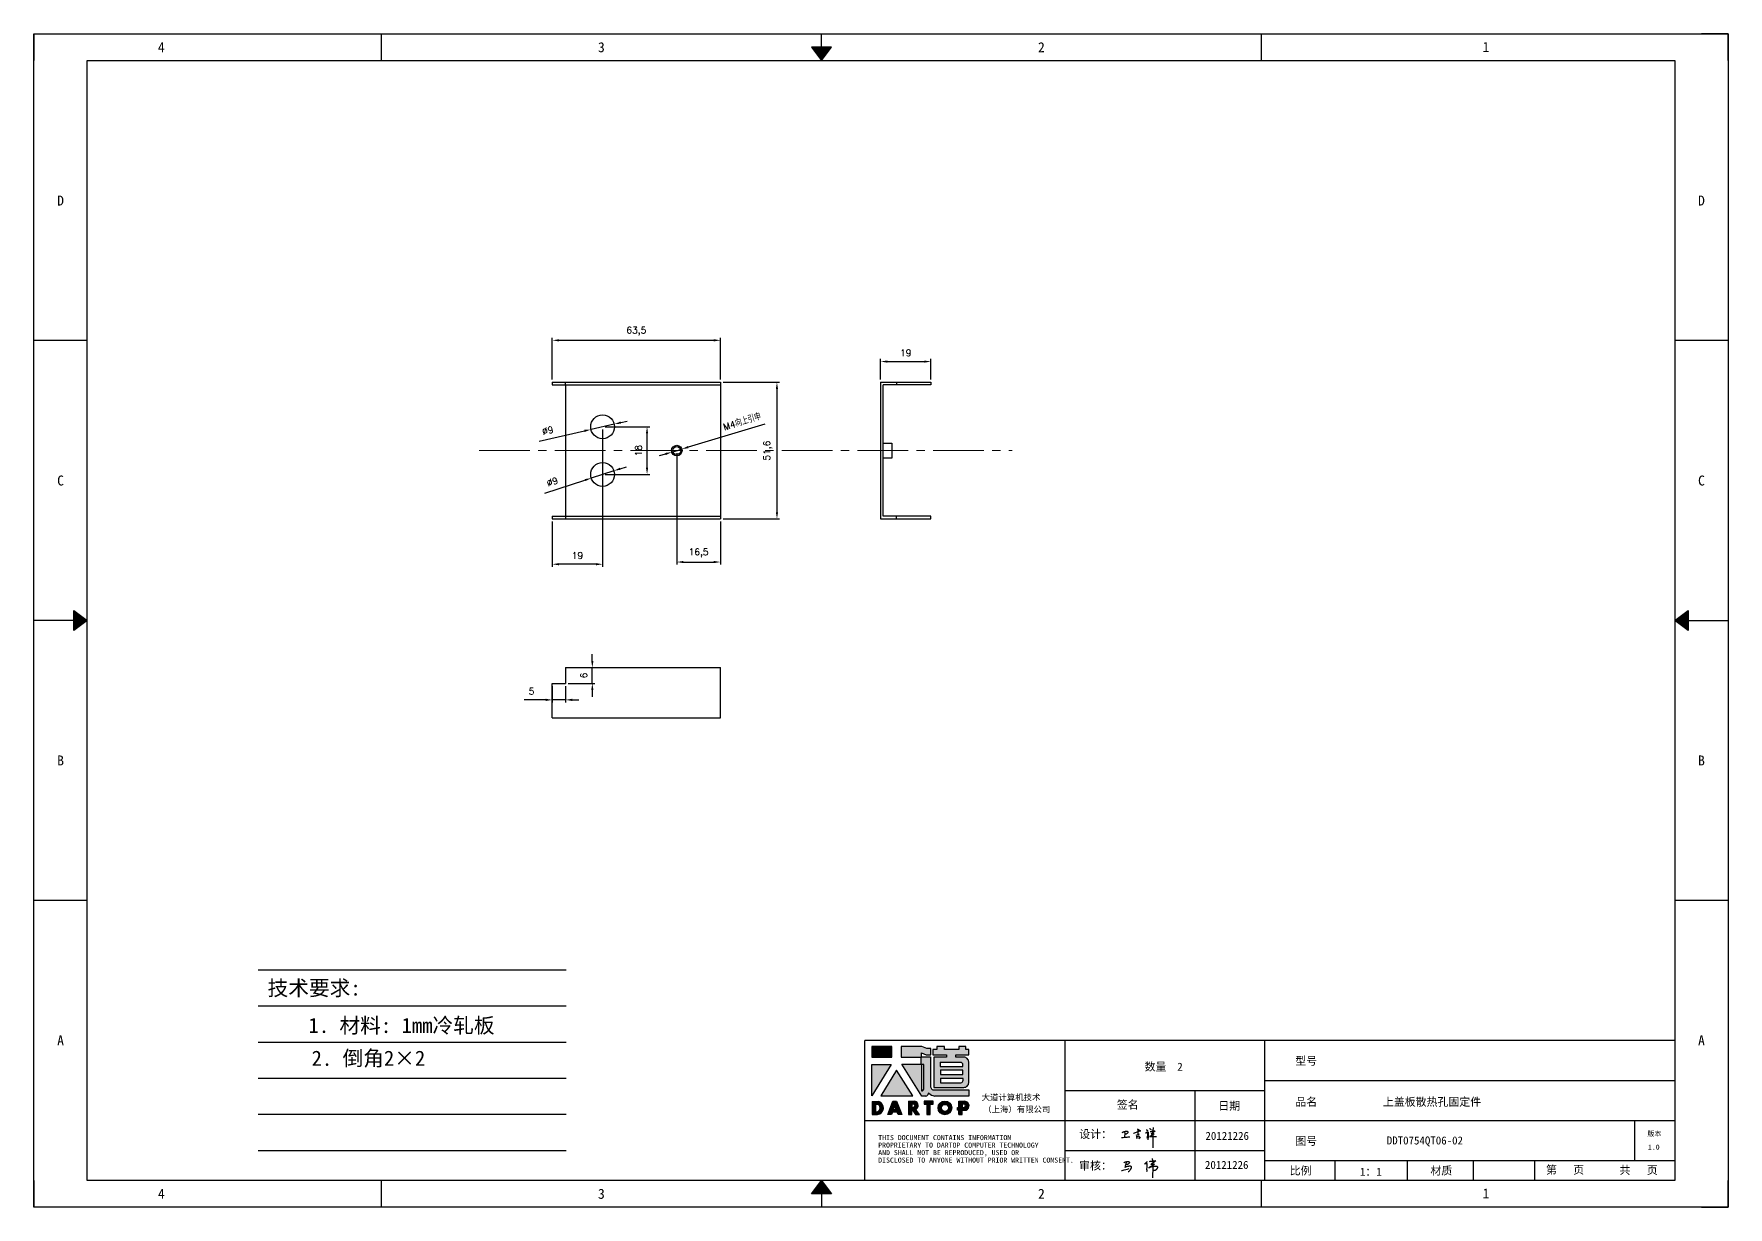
# Model space of a CAD drawing. Header units: millimetres. Extents: x 120943 to 145233, y 4425 to 40233.
# Drawn here: x 129604 to 130243, y 13115 to 13559 of the extents above; entities that cross this region are included whole.
import ezdxf
from ezdxf.enums import TextEntityAlignment as Align

# ---------------------------------------------------------------- set-up
doc = ezdxf.new("R2010")
doc.units = ezdxf.units.MM
for name, pattern in [('CENTER2', [28.575, 19.05, -3.175, 3.175, -3.175]), ('DOT', [0.25, 0, -0.25]), ('HIDDEN2', [4.7625, 3.175, -1.5875])]:
    doc.linetypes.add(name, pattern=pattern)
for name, color, linetype in [('4', 7, 'Continuous'), ('hidden', 3, 'HIDDEN2'), ('print', 30, 'Continuous')]:
    doc.layers.add(name, color=color, linetype=linetype)
doc.layers.add('cen', color=1, linetype='CENTER2', lineweight=9)
doc.layers.add('dim', color=2, linetype='Continuous', lineweight=9)
doc.styles.add('Dartop', font='SIMFANG.TTF')
doc.styles.add('HZ', font='SimSun.ttf')
doc.styles.add('hzHT', font='SIMHEI.TTF')
doc.styles.get("Standard").update_dxf_attribs({"font": 'txt', "bigfont": 'gbcbig.shx'})
doc.dimstyles.new('0.5small', dxfattribs={"dimtxt": 2.5, "dimasz": 2.5, "dimexe": 1, "dimexo": 1, "dimgap": 2, "dimtad": 1, "dimtxsty": 'Standard', "dimcen": 2.5, "dimadec": 0, "dimazin": 0, "dimtfac": 1, "dimtmove": 0, "dimatfit": 3, "dimfxl": 1, "dimarcsym": 0})

# ---------------------------------------------------------------- blocks, each defined once
blk = doc.blocks.new('*U507')
at = {"color": 254, "linetype": 'Continuous', "extrusion": (0, 0, -1)}
for points in [[(-17, 0.333), (-16.812, 0.25), (-17, 0.5)], [(-17, 0.333), (-17.188, 0.25), (-16.812, 0.25)], [(-17, 0.333), (-17, 0.5), (-17.188, 0.25)]]:
    blk.add_solid(points, dxfattribs=at)
blk = doc.blocks.new('*U506')
at = {"color": 254, "linetype": 'Continuous', "extrusion": (0, 0, -1)}
for points in [[(-33.167, 11), (-33, 11), (-33.25, 11.188)], [(-33.167, 11), (-33.25, 11.188), (-33.25, 10.812)], [(-33.167, 11), (-33.25, 10.812), (-33, 11)]]:
    blk.add_solid(points, dxfattribs=at)
blk = doc.blocks.new('*U508')
at = {"color": 254, "linetype": 'Continuous'}
for points in [[(17, 21.667), (17.188, 21.75), (16.812, 21.75)], [(17, 21.667), (16.812, 21.75), (17, 21.5)], [(17, 21.667), (17, 21.5), (17.188, 21.75)]]:
    blk.add_solid(points, dxfattribs=at)
blk = doc.blocks.new('*U505')
at = {"color": 254, "linetype": 'Continuous', "extrusion": (0, 0, -1)}
for points in [[(-0.833, 11), (-0.75, 10.812), (-0.75, 11.188)], [(-0.833, 11), (-0.75, 11.188), (-1, 11)], [(-0.833, 11), (-1, 11), (-0.75, 10.812)]]:
    blk.add_solid(points, dxfattribs=at)
blk = doc.blocks.new('dadao')
for p, q in [((48, 19.2), (44.9, 10.4)), ((44.9, 10.4), (51.2, 10.4)), ((51.2, 10.4), (48, 19.2))]:
    blk.add_line(p, q)
for points in [[(41.8, 121.6), (41.8, 143.7), (-0.4, 143.7), (-0.4, 121.6), (41.8, 121.6)], [(104.8, 122), (104.8, 130.3), (114.1, 126.3), (124.2, 126.3), (124.2, 139.6), (115.9, 139.6), (105.1, 143.9), (61.5, 143.9)], [(61.7, 144), (61.7, 121.3), (103.9, 121.3)], [(113.4, 38.7), (105.1, 38.7), (63, 106.5), (103.9, 106.5), (103.9, 120.9), (103.9, 121.3)], [(109.7, 53.6), (109.7, 106.2), (104.3, 106.2), (104.3, 50.4), (106.6, 50.4)], [(144.6, 94.4), (144.6, 84.8), (192, 84.8), (192, 94.1), (144.9, 94.1)], [(120.2, 45), (119.5, 45), (119.5, 44.6)], [(0, 28), (0, 0), (11.8, 0)], [(0.1, 28), (14, 28)], [(7.1, 21.8), (7.1, 6.1), (12, 6.1)], [(7.1, 21.8), (11.4, 21.8)], [(76.8, 28.2), (76.8, 0), (84.1, 0), (84.1, 11.1), (91.6, -0.1), (100.3, -0.1), (91.7, 11.1)], [(76.8, 28.2), (90.6, 28.2)], [(84, 22.7), (84, 15.3), (87.2, 15.3)], [(84, 22.7), (87.3, 22.7)], [(183.7, 0), (183.7, 9.6), (180.6, 9.6), (180.6, 14.9), (183.8, 14.9), (183.8, 28.1), (196.1, 28.1), (196.5, 28.1)], [(183.7, 0), (190.9, 0), (190.9, 9.6), (198.8, 9.6)], [(194.9, 22.3), (190.8, 22.3), (190.8, 15), (194.4, 15)]]:
    blk.add_lwpolyline(points)
blk.add_lwpolyline([(137.1, 144.2), (137.1, 137.9), (128.3, 137.9), (128.3, 126.5), (157.3, 126.5), (157.3, 121.5), (130.3, 121.5), (130.3, 57.5), (194.4, 57.5, 0.414214), (204.4, 67.5), (204.4, 111.3, 0.414214), (194.4, 121.3), (177.5, 121.3), (177.5, 126.3), (204.7, 126.3), (204.7, 137.7), (198.2, 137.7), (198.2, 143.9), (183.3, 143.9), (183.3, 138), (153, 138), (153, 144.2), (137.1, 144.2)], format="xyb", close=True)
for points in [[(104.8, 122), (123.4, 122), (123.4, 60, 0.414214), (131.4, 52), (204.8, 52), (204.8, 39.1), (131.7, 39.1)], [(144.3, 110.8), (144.3, 101.8), (192.3, 101.8), (192.3, 105.5, 0.414214), (187.3, 110.5), (144.3, 110.5)], [(144.6, 77), (144.6, 67.5), (187.6, 67.5, 0.414214), (192.6, 72.5), (192.6, 76.4), (144.6, 76.4)]]:
    blk.add_lwpolyline(points, format="xyb")
for points in [[(-0.3, 106.2), (40.4, 106.2), (-0.3, 39.7), (-0.3, 106.2)], [(51.7, 94.1), (18.4, 39.3), (86.2, 39.3)], [(43.8, 28.2), (51.8, 28.2), (62.6, -0.1), (55, -0.1), (53.2, 5), (42.9, 5), (41.1, 0), (33.6, 0)], [(110, 28.1), (110, 21.9), (116, 21.9), (116, -0.1), (123.2, -0.1), (123.2, 22), (129.2, 22), (129.2, 28.1), (110, 28.1)]]:
    blk.add_lwpolyline(points, close=True)
for radius in [14.5, 7.44]:
    blk.add_circle((154.2, 14.2), radius)
for centre, radius, start, end in [((99.2, 60.7), 12.6, 305.6399, 325.969), ((111.6, 46.7), 8.19, 282.9811, 347.6627), ((136, 61.7), 22.9, 226.7358, 259.3209), ((8.5, 13.9), 8.49, 294.2143, 69.7177), ((9.6, 14.2), 14.4, 278.6604, 72.3203), ((86.4, 19), 3.8, 282.527, 76.7196), ((88.6, 19.4), 8.95, 290.6073, 77.2124), ((193.7, 18.7), 3.8, 280.9891, 72.5513), ((195.7, 18.6), 9.51, 288.8959, 85.2442)]:
    blk.add_arc(centre, radius, start, end)
blk = doc.blocks.new('h')
for p, q in [((20768.1, -2360.9), (20773, -2359.1)), ((20769.5, -2366.9), (20769.8, -2370.6)), ((20769.8, -2370.6), (20770.9, -2378)), ((20770.9, -2378), (20771.5, -2370.6)), ((20772.4, -2369.3), (20774.9, -2367.8)), ((20773, -2359.1), (20784.1, -2355.2)), ((20773.3, -2331.8), (20775.3, -2338.7)), ((20789.1, -2340.9), (20773.5, -2331.9)), ((20775.3, -2338.7), (20775.6, -2351.2)), ((20775.6, -2351.2), (20775.5, -2357.3)), ((20782.2, -2369.2), (20780, -2377.1)), ((20780, -2377.1), (20788.3, -2371.3)), ((20780.1, -2366.4), (20780.8, -2366.4)), ((20781.9, -2367.4), (20782.2, -2369.2)), ((20845.7, -2343.5), (20848.4, -2353)), ((20848.9, -2370.3), (20847.9, -2424)), ((20848.4, -2353), (20848.9, -2370.3))]:
    blk.add_line(p, q)
for points in [[(20696.6, -2372.4, 0.002073), (20710.6, -2371.9, 0.016137), (20719.6, -2371.3, 0.008314), (20736.9, -2369.3)], [(20699.1, -2348.2, -0.029745), (20704.6, -2345.4, -0.046842), (20708.4, -2344.2, -0.00919), (20714.3, -2343, -0.018517), (20717.2, -2342.5, -0.037841), (20720.3, -2342.4, -0.039541), (20723.2, -2342.8, -0.149785), (20726, -2344.3, -0.204935), (20726.9, -2346.6, -0.074872), (20726.5, -2348.3, -0.061615), (20725.6, -2350.3, -0.034204), (20723.8, -2352.6, -0.045776), (20722.3, -2354.1, -0.054985), (20720.4, -2355.3, -0.036348), (20717.3, -2356.5, -0.067752), (20715.7, -2356.8, -0.043553), (20713.2, -2356.7)], [(20755, -2351.9, -0.024077), (20759.9, -2350.1, -0.013147), (20768.7, -2346.5, -0.00522), (20775.4, -2344.1, -0.018517), (20777.3, -2343.4, -0.008274), (20786.3, -2341, -0.039541), (20788.3, -2340.8, -0.079216), (20789.4, -2341, -0.204935)], [(20813.5, -2350.1, 0.007348), (20815.9, -2348.7, 0.008421), (20818, -2347.3, 0.009459), (20819.7, -2346.2, -0.016325), (20820.7, -2345.5, -0.173771), (20821.8, -2345.3, -0.085159), (20823.9, -2346, -0.125883), (20826, -2347.9, -0.160659), (20826.6, -2350.1, -0.010447), (20826.5, -2352.3, -0.008247), (20826.2, -2355.1, -0.002698), (20825.3, -2374, 0.001562), (20823.9, -2383.7, 0.016137)], [(20816.8, -2335, -0.053561), (20819.6, -2336.1, -0.075272), (20821.3, -2337.3, -0.005295), (20822.5, -2338.5, -0.009337), (20823.1, -2339.1, -0.026146), (20823.7, -2339.8, -0.016644), (20824.5, -2340.9)], [(20832.1, -2329.2, -0.053561), (20834.9, -2330.3, -0.075272), (20836.7, -2331.5, -0.005295), (20837.8, -2332.6, -0.009337), (20838.5, -2333.3, -0.026146), (20839, -2334, -0.016644), (20839.8, -2335.1)], [(20836, -2343.7, -0.02797), (20842.1, -2342.6, -0.048868), (20845.6, -2342.2, -0.00919), (20851.1, -2341.4, -0.018517), (20853.9, -2341.1, -0.037841), (20856.7, -2341.2, -0.039541), (20859.4, -2341.6, -0.018282), (20840.6, -2354.7, -0.000937)], [(20847.6, -2340.2, 0.021784), (20849.6, -2335.9, 0.028296), (20850.8, -2332.4, 0.008136), (20851.9, -2328.2, 0.028913), (20852.2, -2327, 0.08193), (20852.1, -2325.9, 0.075058), (20851.7, -2324.7, 0.275043)]]:
    blk.add_lwpolyline(points, format="xyb")
for points in [[(20711.3, -2343.5), (20711.3, -2343.5), (20711.5, -2355.8), (20710.7, -2368), (20710.6, -2371.9)], [(20821.5, -2350.6), (20822.4, -2359.2), (20822.2, -2364.9), (20821.7, -2369), (20821.3, -2376.3), (20823.6, -2368.5), (20827.2, -2366.3), (20829.5, -2366.3)], [(20840.6, -2354.7), (20850, -2354.7), (20855, -2354.3), (20845.9, -2361.1), (20840.5, -2364), (20833, -2367.5), (20863.2, -2367.4), (20865.9, -2367.3)]]:
    blk.add_lwpolyline(points)
for centre, radius, start, end in [((20773.7, -2371.2), 2.3, 121.9907, 163.60158), ((20787.5, -2406), 40.3, 100.61827, 108.24823), ((20780.8, -2367.6), 1.15, 9.4675, 90)]:
    blk.add_arc(centre, radius, start, end)
blk = doc.blocks.new('*D512')
at = {"layer": 'Defpoints', "color": 0}
for p in [(129844.39, 13400.65), (129848.23, 13401.8)]:
    blk.add_point(p, dxfattribs=at)
at = {"layer": 'dim', "color": 0, "lineweight": -2}
for p, q in [((129879.59, 13411.2), (129850.62, 13402.52)), ((129842, 13399.93), (129839.61, 13399.21)), ((129844.39, 13400.65), (129848.23, 13401.8))]:
    blk.add_line(p, q, dxfattribs=at)
at = {"layer": 'dim', "color": 0}
for points in [[(129841.88, 13400.33), (129842.12, 13399.53), (129844.39, 13400.65)], [(129850.5, 13402.92), (129850.74, 13402.12), (129848.23, 13401.8)]]:
    blk.add_solid(points, dxfattribs=at)
at = {"layer": 'dim', "color": 0, "insert": (129871.01, 13412.1), "char_height": 2.5, "attachment_point": 5, "rotation": 16.69411}
blk.add_mtext('M4向上引申', dxfattribs=at)
blk = doc.blocks.new('*D513')
at = {"layer": 'Defpoints', "color": 0}
for p in [(129862.81, 13442.88), (129799.31, 13427.02), (129862.81, 13427.02)]:
    blk.add_point(p, dxfattribs=at)
at = {"layer": 'dim', "color": 0, "lineweight": -2}
for p, q in [((129799.31, 13428.02), (129799.31, 13443.88)), ((129862.81, 13428.02), (129862.81, 13443.88)), ((129801.81, 13442.88), (129860.31, 13442.88))]:
    blk.add_line(p, q, dxfattribs=at)
at = {"layer": 'dim', "color": 0}
for points in [[(129801.81, 13443.3), (129801.81, 13442.46), (129799.31, 13442.88)], [(129860.31, 13443.3), (129860.31, 13442.46), (129862.81, 13442.88)]]:
    blk.add_solid(points, dxfattribs=at)
at = {"layer": 'dim', "color": 0, "insert": (129831.06, 13446.34), "char_height": 2.5, "attachment_point": 5}
blk.add_mtext('63,5', dxfattribs=at)
blk = doc.blocks.new('*D514')
at = {"layer": 'Defpoints', "color": 0}
for p in [(129862.81, 13427.02), (129862.81, 13375.42), (129884.15, 13375.42)]:
    blk.add_point(p, dxfattribs=at)
at = {"layer": 'dim', "color": 0, "lineweight": -2}
for p, q in [((129863.81, 13427.02), (129885.15, 13427.02)), ((129884.15, 13424.52), (129884.15, 13377.92)), ((129863.81, 13375.42), (129885.15, 13375.42))]:
    blk.add_line(p, q, dxfattribs=at)
at = {"layer": 'dim', "color": 0}
for points in [[(129883.74, 13424.52), (129884.57, 13424.52), (129884.15, 13427.02)], [(129883.74, 13377.92), (129884.57, 13377.92), (129884.15, 13375.42)]]:
    blk.add_solid(points, dxfattribs=at)
at = {"layer": 'dim', "color": 0, "insert": (129880.69, 13401.22), "char_height": 2.5, "attachment_point": 5, "rotation": 90}
blk.add_mtext('51,6', dxfattribs=at)
blk = doc.blocks.new('*D515')
at = {"layer": 'Defpoints', "color": 0}
for p in [(129942.29, 13434.86), (129923.29, 13427.02), (129942.29, 13427.02)]:
    blk.add_point(p, dxfattribs=at)
at = {"layer": 'dim', "color": 0, "lineweight": -2}
for p, q in [((129923.29, 13428.02), (129923.29, 13435.86)), ((129925.79, 13434.86), (129939.79, 13434.86)), ((129942.29, 13428.02), (129942.29, 13435.86))]:
    blk.add_line(p, q, dxfattribs=at)
at = {"layer": 'dim', "color": 0}
for points in [[(129925.79, 13435.27), (129925.79, 13434.44), (129923.29, 13434.86)], [(129939.79, 13435.27), (129939.79, 13434.44), (129942.29, 13434.86)]]:
    blk.add_solid(points, dxfattribs=at)
at = {"layer": 'dim', "color": 0, "insert": (129932.79, 13438.11), "char_height": 2.5, "attachment_point": 5}
blk.add_mtext('19', dxfattribs=at)
blk = doc.blocks.new('*D516')
at = {"layer": 'Defpoints', "color": 0}
for p in [(129804.31, 13319.27), (129814.42, 13319.27), (129804.31, 13313.27)]:
    blk.add_point(p, dxfattribs=at)
at = {"layer": 'dim', "color": 0, "lineweight": -2}
for p, q in [((129814.42, 13321.77), (129814.42, 13324.27)), ((129805.31, 13319.27), (129815.42, 13319.27)), ((129814.42, 13313.27), (129814.42, 13319.27)), ((129805.31, 13313.27), (129815.42, 13313.27)), ((129814.42, 13310.77), (129814.42, 13308.27))]:
    blk.add_line(p, q, dxfattribs=at)
at = {"layer": 'dim', "color": 0}
for points in [[(129814, 13321.77), (129814.84, 13321.77), (129814.42, 13319.27)], [(129814, 13310.77), (129814.84, 13310.77), (129814.42, 13313.27)]]:
    blk.add_solid(points, dxfattribs=at)
at = {"layer": 'dim', "color": 0, "insert": (129811.17, 13316.27), "char_height": 2.5, "attachment_point": 5, "rotation": 90}
blk.add_mtext('6', dxfattribs=at)
blk = doc.blocks.new('*D517')
at = {"layer": 'Defpoints', "color": 0}
for p in [(129799.31, 13313.27), (129804.31, 13313.27), (129799.31, 13307.07)]:
    blk.add_point(p, dxfattribs=at)
at = {"layer": 'dim', "color": 0, "lineweight": -2}
for p, q in [((129799.31, 13312.27), (129799.31, 13306.07)), ((129804.31, 13312.27), (129804.31, 13306.07)), ((129796.81, 13307.07), (129788.64, 13307.07)), ((129804.31, 13307.07), (129799.31, 13307.07)), ((129806.81, 13307.07), (129809.31, 13307.07))]:
    blk.add_line(p, q, dxfattribs=at)
at = {"layer": 'dim', "color": 0}
for points in [[(129796.81, 13307.49), (129796.81, 13306.65), (129799.31, 13307.07)], [(129806.81, 13307.49), (129806.81, 13306.65), (129804.31, 13307.07)]]:
    blk.add_solid(points, dxfattribs=at)
at = {"layer": 'dim', "color": 0, "insert": (129791.48, 13310.32), "char_height": 2.5, "attachment_point": 5}
blk.add_mtext('5', dxfattribs=at)
blk = doc.blocks.new('*D518')
at = {"layer": 'Defpoints', "color": 0}
for p in [(129818.31, 13410.22), (129799.31, 13375.42), (129799.31, 13358.31)]:
    blk.add_point(p, dxfattribs=at)
at = {"layer": 'dim', "color": 0, "lineweight": -2}
for p, q in [((129818.31, 13409.22), (129818.31, 13357.31)), ((129799.31, 13374.42), (129799.31, 13357.31)), ((129815.81, 13358.31), (129801.81, 13358.31))]:
    blk.add_line(p, q, dxfattribs=at)
at = {"layer": 'dim', "color": 0}
for points in [[(129801.81, 13358.72), (129801.81, 13357.89), (129799.31, 13358.31)], [(129815.81, 13358.72), (129815.81, 13357.89), (129818.31, 13358.31)]]:
    blk.add_solid(points, dxfattribs=at)
at = {"layer": 'dim', "color": 0, "insert": (129808.81, 13361.56), "char_height": 2.5, "attachment_point": 5}
blk.add_mtext('19', dxfattribs=at)
blk = doc.blocks.new('*D519')
at = {"layer": 'Defpoints', "color": 0}
for p in [(129846.31, 13401.22), (129862.81, 13375.42), (129862.81, 13359.14)]:
    blk.add_point(p, dxfattribs=at)
at = {"layer": 'dim', "color": 0, "lineweight": -2}
for p, q in [((129846.31, 13400.22), (129846.31, 13358.14)), ((129862.81, 13374.42), (129862.81, 13358.14)), ((129848.81, 13359.14), (129860.31, 13359.14))]:
    blk.add_line(p, q, dxfattribs=at)
at = {"layer": 'dim', "color": 0}
for points in [[(129848.81, 13359.55), (129848.81, 13358.72), (129846.31, 13359.14)], [(129860.31, 13359.55), (129860.31, 13358.72), (129862.81, 13359.14)]]:
    blk.add_solid(points, dxfattribs=at)
at = {"layer": 'dim', "color": 0, "insert": (129854.56, 13362.6), "char_height": 2.5, "attachment_point": 5}
blk.add_mtext('16,5', dxfattribs=at)
blk = doc.blocks.new('*D520')
at = {"layer": 'Defpoints', "color": 0}
for p in [(129813.92, 13409.22), (129822.7, 13411.23)]:
    blk.add_point(p, dxfattribs=at)
at = {"layer": 'dim', "color": 0, "lineweight": -2}
for p, q in [((129825.13, 13411.79), (129827.57, 13412.34)), ((129794.34, 13404.74), (129811.49, 13408.66)), ((129822.7, 13411.23), (129813.92, 13409.22))]:
    blk.add_line(p, q, dxfattribs=at)
at = {"layer": 'dim', "color": 0}
for points in [[(129825.04, 13412.19), (129825.23, 13411.38), (129822.7, 13411.23)], [(129811.39, 13409.07), (129811.58, 13408.26), (129813.92, 13409.22)]]:
    blk.add_solid(points, dxfattribs=at)
at = {"layer": 'dim', "color": 0, "insert": (129797.59, 13408.82), "char_height": 2.5, "attachment_point": 5, "rotation": 12.88364}
blk.add_mtext('∅9', dxfattribs=at)
blk = doc.blocks.new('*D521')
at = {"layer": 'Defpoints', "color": 0}
for p in [(129822.59, 13393.61), (129814.03, 13390.84)]:
    blk.add_point(p, dxfattribs=at)
at = {"layer": 'dim', "color": 0, "lineweight": -2}
for p, q in [((129822.59, 13393.61), (129814.03, 13390.84)), ((129824.97, 13394.38), (129827.35, 13395.15)), ((129796.44, 13385.13), (129811.65, 13390.06))]:
    blk.add_line(p, q, dxfattribs=at)
at = {"layer": 'dim', "color": 0}
for points in [[(129824.84, 13394.78), (129825.1, 13393.99), (129822.59, 13393.61)], [(129811.52, 13390.46), (129811.78, 13389.67), (129814.03, 13390.84)]]:
    blk.add_solid(points, dxfattribs=at)
at = {"layer": 'dim', "color": 0, "insert": (129799.32, 13389.48), "char_height": 2.5, "attachment_point": 5, "rotation": 17.96825}
blk.add_mtext('∅9', dxfattribs=at)
blk = doc.blocks.new('*D522')
at = {"layer": 'Defpoints', "color": 0}
for p in [(129818.31, 13410.22), (129835.09, 13410.22), (129818.31, 13392.22)]:
    blk.add_point(p, dxfattribs=at)
at = {"layer": 'dim', "color": 0, "lineweight": -2}
for p, q in [((129819.31, 13410.22), (129836.09, 13410.22)), ((129835.09, 13394.72), (129835.09, 13407.72)), ((129819.31, 13392.22), (129836.09, 13392.22))]:
    blk.add_line(p, q, dxfattribs=at)
at = {"layer": 'dim', "color": 0}
for points in [[(129834.67, 13407.72), (129835.5, 13407.72), (129835.09, 13410.22)], [(129834.67, 13394.72), (129835.5, 13394.72), (129835.09, 13392.22)]]:
    blk.add_solid(points, dxfattribs=at)
at = {"layer": 'dim', "color": 0, "insert": (129831.84, 13401.22), "char_height": 2.5, "attachment_point": 5, "rotation": 90}
blk.add_mtext('18', dxfattribs=at)

msp = doc.modelspace()

# ---------------------------------------------------------------- hatches: boundary and pattern name
for points in [[(129927.536, 13176.076), (129920.002, 13176.076), (129920.002, 13172.139), (129927.536, 13172.139)], [(129927.293, 13169.385), (129920.022, 13169.385), (129920.022, 13157.514)], [(129929.309, 13167.231), (129923.365, 13157.435), (129935.468, 13157.435)], [(129943.153, 13155.43), (129939.713, 13155.43), (129939.713, 13154.339), (129940.787, 13154.339), (129940.787, 13150.407), (129942.072, 13150.407), (129942.072, 13154.342), (129943.153, 13154.342)]]:
    msp.add_hatch(color=0).paths.add_polyline_path(points)
h = msp.add_hatch(color=0)
h.paths.add_polyline_path([(129938.794, 13173.683), (129940.457, 13172.965), (129942.255, 13172.965), (129942.255, 13175.344), (129940.772, 13175.344), (129938.839, 13176.107), (129931.096, 13176.107), (129931.096, 13172.084), (129938.63, 13172.084), (129938.63, 13172.002), (129938.63, 13169.431), (129931.324, 13169.431), (129938.839, 13157.337), (129940.327, 13157.337, 0.2793748), (129941.413, 13158.393), (129941.413, 13158.449), (129941.545, 13158.449, 0.1431454), (129943.593, 13157.406), (129956.652, 13157.406), (129956.652, 13159.7), (129943.538, 13159.7, -0.4142136), (129942.109, 13161.128), (129942.109, 13172.211), (129938.794, 13172.211)])
h.paths.add_polyline_path([(129938.706, 13169.379), (129939.664, 13169.379), (129939.664, 13159.992, -0.0889357), (129939.109, 13159.422), (129938.703, 13159.422)], flags=16)
h = msp.add_hatch(color=0)
h.paths.add_polyline_path([(129956.629, 13175.011), (129955.467, 13175.011), (129955.467, 13176.116), (129952.812, 13176.116), (129952.812, 13175.066), (129947.39, 13175.066), (129947.39, 13176.172), (129944.55, 13176.172), (129944.55, 13175.046), (129942.981, 13175.046), (129942.981, 13173.008), (129948.159, 13173.008), (129948.159, 13172.107), (129943.334, 13172.107), (129943.334, 13160.697), (129954.788, 13160.697, 0.4142136), (129956.574, 13162.483), (129956.574, 13170.297, 0.4142136), (129954.788, 13172.082), (129951.76, 13172.082), (129951.76, 13172.966), (129956.629, 13172.966)])
h.paths.add_polyline_path([(129953.523, 13170.148, -0.4142136), (129954.416, 13169.255), (129954.416, 13168.6), (129945.841, 13168.6), (129945.841, 13170.148)], flags=16)
h.paths.add_polyline_path([(129954.361, 13167.219), (129954.361, 13165.561), (129945.896, 13165.561), (129945.896, 13167.219)], flags=16)
h.paths.add_polyline_path([(129954.471, 13164.068), (129954.471, 13163.358, -0.4142136), (129953.579, 13162.466), (129945.896, 13162.466), (129945.896, 13164.068)], flags=16)
h = msp.add_hatch(color=0)
h.paths.add_polyline_path([(129922.57, 13155.412), (129920.076, 13155.412), (129920.076, 13150.422), (129922.177, 13150.422, 0.7930159)])
h.paths.add_polyline_path([(129922.214, 13151.515), (129921.342, 13151.515), (129921.342, 13154.32), (129922.117, 13154.32, -0.6713609)], flags=16)
h = msp.add_hatch(color=0)
h.paths.add_polyline_path([(129929.328, 13155.454), (129927.904, 13155.454), (129926.074, 13150.416), (129927.422, 13150.416), (129927.739, 13151.309), (129929.566, 13151.309), (129929.89, 13150.406), (129931.249, 13150.406)])
h.paths.add_polyline_path([(129929.217, 13152.271), (129928.085, 13152.271), (129928.641, 13153.854)], flags=16)
h = msp.add_hatch(color=0)
h.paths.add_polyline_path([(129936.247, 13155.45), (129933.794, 13155.45), (129933.794, 13150.414), (129935.09, 13150.414), (129935.09, 13152.41), (129936.423, 13150.396), (129937.99, 13150.396), (129936.456, 13152.398, 0.7440549)])
h.paths.add_polyline_path([(129935.079, 13153.156), (129935.079, 13154.478), (129935.658, 13154.478, -0.796809), (129935.649, 13153.156)], flags=16)
h = msp.add_hatch(color=0)
h.paths.add_polyline_path([(129945.023, 13152.95, 1), (129950.194, 13152.95, 1)])
h.paths.add_polyline_path([(129948.937, 13152.95, -1), (129946.28, 13152.95, -1)], flags=16)
h = msp.add_hatch(color=0)
h.paths.add_polyline_path([(129955.155, 13155.438), (129955.081, 13155.438), (129952.893, 13155.438), (129952.893, 13153.088), (129952.313, 13153.088), (129952.313, 13152.134), (129952.884, 13152.134), (129952.884, 13150.422), (129954.161, 13150.422), (129954.161, 13152.14), (129955.564, 13152.14, 0.8123038)])
h.paths.add_polyline_path([(129954.142, 13153.094), (129954.142, 13154.409), (129954.868, 13154.409, -0.7782134), (129954.794, 13153.094)], flags=16)

# ---------------------------------------------------------------- linework, layer by layer
at = {"color": 0, "linetype": 'DOT'}
for p, q in [((129603.512, 13558.633), (130233.305, 13558.633)), ((129603.512, 13125.536), (129603.512, 13548.561)), ((130243.377, 13548.561), (130243.377, 13125.536)), ((130233.305, 13115.464), (129603.512, 13115.464))]:
    msp.add_line(p, q, dxfattribs=at)
at = {"color": 0}
for p, q in [((129603.512, 13558.633), (129603.512, 13548.561)), ((129734.74, 13548.561), (129734.74, 13558.633)), ((129900.929, 13553.597), (129900.929, 13558.633)), ((130067.117, 13548.561), (130067.117, 13558.633)), ((130243.377, 13558.633), (130233.305, 13558.633)), ((130243.377, 13548.561), (130243.377, 13558.633)), ((129623.656, 13125.536), (129623.656, 13548.561)), ((129623.656, 13548.561), (130223.233, 13548.561)), ((130223.233, 13548.561), (130223.233, 13125.536)), ((129623.656, 13442.805), (129603.512, 13442.805)), ((130243.377, 13442.805), (130223.233, 13442.805)), ((129618.62, 13337.049), (129603.512, 13337.049)), ((130228.269, 13337.049), (130243.377, 13337.049)), ((129623.656, 13231.293), (129603.512, 13231.293)), ((130243.377, 13231.293), (130223.233, 13231.293)), ((130223.233, 13178.415), (129917.296, 13178.415)), ((129917.296, 13125.536), (129917.296, 13178.415)), ((129992.836, 13178.415), (129992.836, 13125.536)), ((130068.376, 13125.536), (130068.376, 13178.415)), ((130068.376, 13163.307), (130223.233, 13163.307)), ((129992.836, 13159.53), (130068.376, 13159.53)), ((130041.937, 13159.53), (130041.937, 13125.536)), ((129917.296, 13148.199), (129992.836, 13148.199)), ((129992.836, 13148.199), (130223.233, 13148.199)), ((130208.125, 13133.09), (130208.125, 13148.199)), ((129992.836, 13136.867), (130068.376, 13136.867)), ((130068.376, 13133.09), (130223.233, 13133.09)), ((130094.953, 13125.536), (130094.953, 13133.09)), ((130122.342, 13125.536), (130122.342, 13133.09)), ((130147.241, 13125.536), (130147.241, 13133.09)), ((130170.355, 13125.536), (130170.355, 13133.09)), ((129603.512, 13125.536), (129603.512, 13115.464)), ((130223.233, 13125.536), (129623.656, 13125.536)), ((129734.74, 13115.464), (129734.74, 13125.536)), ((130067.117, 13115.464), (130067.117, 13125.536)), ((130243.377, 13115.464), (130243.377, 13125.536)), ((129900.929, 13120.5), (129900.929, 13115.464)), ((130233.305, 13115.464), (130243.377, 13115.464))]:
    msp.add_line(p, q, dxfattribs=at)
for p, q in [((129799.31, 13427.024), (129862.81, 13427.024)), ((129799.31, 13427.024), (129799.31, 13426.024)), ((129799.31, 13426.024), (129862.81, 13426.024)), ((129804.31, 13426.024), (129804.31, 13376.424)), ((129862.81, 13427.024), (129862.81, 13375.424)), ((129923.289, 13427.024), (129923.289, 13375.424)), ((129923.289, 13427.024), (129942.289, 13427.024)), ((129942.289, 13426.024), (129924.289, 13426.024)), ((129924.289, 13376.424), (129924.289, 13426.024)), ((129929.289, 13427.024), (129929.289, 13426.024)), ((129942.289, 13427.024), (129942.289, 13426.024)), ((129799.31, 13376.424), (129862.81, 13376.424)), ((129799.31, 13376.424), (129799.31, 13375.424)), ((129799.31, 13375.424), (129862.81, 13375.424)), ((129923.289, 13375.424), (129942.289, 13375.424)), ((129942.289, 13376.424), (129924.289, 13376.424)), ((129929.289, 13375.424), (129929.289, 13376.424)), ((129942.289, 13375.424), (129942.289, 13376.424)), ((129804.31, 13319.267), (129862.81, 13319.267)), ((129804.31, 13319.267), (129804.31, 13313.267)), ((129862.81, 13300.267), (129862.81, 13319.267)), ((129799.31, 13313.267), (129804.31, 13313.267)), ((129799.31, 13300.267), (129799.31, 13313.267)), ((129799.31, 13300.267), (129862.81, 13300.267)), ((130025.277, 13130.703), (130024.535, 13130.301)), ((130025.811, 13130.988), (130025.277, 13130.703)), ((130025.307, 13131.589), (130026.251, 13131.589)), ((130026.755, 13131.635), (130025.811, 13130.988)), ((130025.845, 13133.829), (130026.062, 13132.019)), ((130026.097, 13130.682), (130026.017, 13126.522)), ((130026.062, 13132.019), (130026.097, 13130.682)), ((130026.251, 13131.589), (130026.755, 13131.635))]:
    msp.add_line(p, q)
for points in [[(129900.929, 13548.561), (129904.706, 13553.597), (129897.151, 13553.597), (129900.929, 13548.561)], [(129623.656, 13337.049), (129618.62, 13333.272), (129618.62, 13340.826), (129623.656, 13337.049)], [(130223.233, 13337.049), (130228.269, 13340.826), (130228.269, 13333.272), (130223.233, 13337.049)], [(129900.929, 13125.536), (129904.706, 13120.5), (129897.151, 13120.5), (129900.929, 13125.536)]]:
    msp.add_lwpolyline(points, close=True, dxfattribs=at)
msp.add_lwpolyline([(129924.289, 13404.049), (129927.494, 13404.049), (129927.494, 13398.4), (129924.289, 13398.4)], close=True)
for points in [[(130015.101, 13132.242, -0.029745), (130015.533, 13132.459, -0.0468422), (130015.826, 13132.553, -0.0091902), (130016.282, 13132.645, -0.0185172), (130016.51, 13132.678, -0.0378406), (130016.746, 13132.685, -0.0395413), (130016.971, 13132.657, -0.1497852), (130017.19, 13132.538, -0.2049352), (130017.257, 13132.364, -0.0748717), (130017.231, 13132.228, -0.0616146), (130017.157, 13132.076, -0.0342039), (130017.022, 13131.898, -0.0457759), (130016.901, 13131.782, -0.054985), (130016.755, 13131.69, -0.0363479), (130016.512, 13131.594, -0.0677521), (130016.391, 13131.573, -0.0435534), (130016.2, 13131.583)], [(130024.535, 13130.301, -0.029745), (130025.208, 13130.639, -0.0468422), (130025.664, 13130.786, -0.0091902), (130026.376, 13130.929, -0.0185172), (130026.733, 13130.981, -0.0378406), (130027.101, 13130.993, -0.0395413), (130027.451, 13130.949, -0.1497852), (130027.793, 13130.763, -0.2049352), (130027.897, 13130.492, -0.0748717), (130027.858, 13130.279, -0.0616146), (130027.741, 13130.042, -0.0342039), (130027.531, 13129.764, -0.0457759), (130027.342, 13129.584, -0.054985), (130027.114, 13129.44, -0.0363479), (130026.736, 13129.29, -0.0677521), (130026.547, 13129.257, -0.0435534), (130026.249, 13129.273)], [(130024.844, 13132.703, -0.0279703), (130025.454, 13132.815, -0.0488679), (130025.808, 13132.853, -0.0091902), (130026.364, 13132.935, -0.0185172), (130026.642, 13132.961, -0.0378406), (130026.927, 13132.955, -0.0395413), (130027.196, 13132.907, -0.0182819), (130025.307, 13131.589, -0.0009369)]]:
    msp.add_lwpolyline(points, format="xyb")
msp.add_lwpolyline([(130016.053, 13132.601), (130016.053, 13132.601), (130015.909, 13131.716), (130015.671, 13130.884), (130015.516, 13130.373)])
for centre, radius in [((129818.31, 13410.224), 4.5), ((129846.31, 13401.224), 2), ((129846.31, 13401.224), 1.5), ((129818.31, 13392.224), 4.5)]:
    msp.add_circle(centre, radius)
for centre, radius, start, end in [((130017.955, 13126.151), 4.876, 113.202449, 120.017497), ((130016.811, 13128.821), 1.971, 102.47486, 113.202449), ((130019.667, 13115.909), 15.195, 100.36867, 102.47486), ((130017.606, 13127.172), 3.745, 96.125337, 100.36867), ((130017.407, 13129.032), 1.875, 87.457037, 96.125337), ((130017.414, 13129.189), 1.717, 78.399567, 87.457037), ((130017.656, 13130.371), 0.511, 44.324655, 78.399567), ((130016.468, 13130.934), 1.694, 324.910666, 333.348429), ((130017.292, 13130.626), 0.825, 326.76781, 340.871018), ((130017.819, 13130.53), 0.284, 357.998393, 44.324655), ((130017.542, 13130.539), 0.561, 340.871018, 357.998393), ((130019.312, 13138.234), 7.458, 299.265464, 300.9495), ((130036.208, 13075.721), 57.583, 102.46592, 103.2053), ((129996.967, 13159.556), 38.128, 313.366132, 315.296084), ((130023.783, 13131.703), 0.244, 52.375745, 91.291159), ((129809.335, 13138.62), 214.732, 357.565664, 358.057278), ((130023.7, 13131.741), 0.279, 357.196828, 33.705179), ((130017.411, 13132.153), 6.583, 352.912546, 354.802684), ((130019.88, 13131.928), 4.103, 354.802684, 357.196828), ((130013.997, 13130.837), 1.596, 281.076982, 291.212632), ((129978.896, 13273.313), 148.319, 283.91895, 284.971512), ((130016.493, 13130.089), 1.257, 283.816254, 294.030509), ((130016.762, 13129.467), 0.58, 294.836428, 309.901134), ((130009.029, 13136.601), 11.096, 316.919563, 320.58866), ((130015.317, 13131.211), 2.821, 324.094808, 331.378357), ((130017.507, 13130.104), 0.377, 319.573073, 337.48549), ((130144.208, 13111.323), 121.7, 171.410173, 171.768083)]:
    msp.add_arc(centre, radius, start, end)
at = {"layer": 'cen'}
msp.add_line((129771.722, 13401.224), (129972.94, 13401.224), dxfattribs=at)
at = {"layer": 'Defpoints'}
for p, q in [((129688.245, 13205.123), (129804.504, 13205.123)), ((129688.245, 13191.473), (129804.504, 13191.473)), ((129688.245, 13191.473), (129804.504, 13191.473)), ((129688.245, 13177.823), (129804.504, 13177.823)), ((129688.245, 13164.173), (129804.504, 13164.173)), ((129688.245, 13150.523), (129804.504, 13150.523)), ((129688.245, 13136.873), (129804.504, 13136.873))]:
    msp.add_line(p, q, dxfattribs=at)
at = {"layer": 'hidden'}
for p, q in [((129804.31, 13426.024), (129804.31, 13427.024)), ((129804.31, 13376.424), (129804.31, 13375.424))]:
    msp.add_line(p, q, dxfattribs=at)
at = {"layer": 'print'}
msp.add_lwpolyline([(129603.512, 13558.633), (130243.377, 13558.633), (130243.377, 13115.464), (129603.512, 13115.464)], close=True, dxfattribs=at)

# ---------------------------------------------------------------- block references
at = {"color": 0, "linetype": 'Continuous', "xscale": 20.14402654906928, "yscale": 20.14402654906928, "zscale": 20.14402654906928}
for name, p in [('*U508', (129558.48, 13115.464)), ('*U505', (129603.512, 13115.464)), ('*U506', (129558.48, 13115.464)), ('*U507', (129558.48, 13115.464))]:
    msp.add_blockref(name, p, dxfattribs=at)
at = {"color": 0}
for name, p, xscale, yscale, zscale in [('dadao', (129920.076, 13150.422), 0.1785493262164481, 0.1785493262164481, 0.1785493262164481), ('h', (128410.881, 13325.598), 0.07747410198493163, 0.07747410198493163, 0.07747410198493163)]:
    msp.add_blockref(name, p, dxfattribs=dict(at, xscale=xscale, yscale=yscale, zscale=zscale))

# ---------------------------------------------------------------- texts
for s, height, style, p in [('4', 3.777, 'Dartop', (129651.646, 13553.597)), ('3', 3.777, 'Dartop', (129817.834, 13553.597)), ('2', 3.777, 'Dartop', (129984.023, 13553.597)), ('1', 3.777, 'Dartop', (130151.932, 13553.717)), ('D', 3.777, 'Dartop', (129613.584, 13495.683)), ('D', 3.777, 'Dartop', (130233.305, 13495.683)), ('C', 3.777, 'Dartop', (129613.584, 13389.927)), ('C', 3.777, 'Dartop', (130233.305, 13389.927)), ('B', 3.777, 'Dartop', (129613.584, 13284.171)), ('B', 3.777, 'Dartop', (130233.305, 13284.171)), ('A', 3.777, 'Dartop', (129613.584, 13178.415)), ('A', 3.777, 'Dartop', (130233.305, 13178.415)), ('数量  2', 3.0216, 'hzHT', (130030.199, 13168.51)), ('型号', 3.0216, 'hzHT', (130084.052, 13170.729)), ('签名', 3.0216, 'hzHT', (130016.626, 13154.11)), ('日期', 3.0216, 'hzHT', (130054.967, 13153.738)), ('品名', 3.0216, 'hzHT', (130084.052, 13155.217)), ('上盖板散热孔固定件', 3.0216, 'hzHT', (130131.56, 13155.217)), ('20121226', 3.0216, 'hzHT', (130054.191, 13142.378)), ('版本', 1.8885, 'hzHT', (130215.533, 13143.185)), ('图号', 3.0216, 'hzHT', (130084.052, 13140.448)), ('DDT0754QT06-02', 3.0216, 'hzHT', (130128.861, 13140.645)), ('1.0', 1.8885, 'Dartop', (130215.306, 13138.138)), ('20121226', 3.0216, 'hzHT', (130054.011, 13131.415)), ('比例', 3.0216, 'hzHT', (130081.946, 13129.235)), ('1：1', 3.0216, 'hzHT', (130108.436, 13128.808)), ('材质', 3.0216, 'hzHT', (130135.07, 13129.235)), ('第   页', 3.0216, 'hzHT', (130181.812, 13129.548)), ('共   页', 3.0216, 'hzHT', (130209.568, 13129.438)), ('4', 3.777, 'Dartop', (129651.646, 13120.5)), ('3', 3.777, 'Dartop', (129817.834, 13120.5)), ('2', 3.777, 'Dartop', (129984.023, 13120.5)), ('1', 3.777, 'Dartop', (130151.932, 13120.62))]:
    msp.add_text(s, height=height, dxfattribs=dict(at, style=style)).set_placement(p, align=Align.MIDDLE_CENTER)
at = {"style": 'HZ'}
for s, p in [('技术要求:', (129709.358, 13198.234)), ('      1. 材料: 1mm冷轧板       ', (129744.325, 13184.113)), ('2. 倒角2×2         ', (129747.404, 13171.707))]:
    msp.add_text(s, height=5.733, dxfattribs=at).set_placement(p, align=Align.MIDDLE_CENTER)
at = {"color": 0, "style": 'hzHT'}
for s, height, p in [('设计：', 3.0216, (129998.322, 13141.521)), ('AND SHALL NOT BE REPRODUCED, USED OR', 1.8885, (129922.394, 13135.111)), ('THIS DOCUMENT CONTAINS INFORMATION', 1.8885, (129922.394, 13140.777)), ('PROPRIETARY TO DARTOP COMPUTER TECHNOLOGY', 1.8885, (129922.394, 13137.944)), ('DISCLOSED TO ANYONE WITHOUT PRIOR WRITTEN CONSENT.', 1.8885, (129922.394, 13132.279)), ('审核：', 3.0216, (129998.277, 13129.622))]:
    msp.add_text(s, height=height, dxfattribs=at).set_placement(p)
at = {"layer": '4', "color": 0, "style": 'hzHT'}
for s, p in [('大道计算机技术', (129961.453, 13155.777)), ('（上海）有限公司', (129962.024, 13151.26))]:
    msp.add_text(s, height=2.2662, dxfattribs=at).set_placement(p)

# ---------------------------------------------------------------- dimensions: what is measured, and where the dimension line sits
at = {"layer": 'dim'}
for base, p1, p2, picture, middle in [((129862.81, 13442.88), (129799.31, 13427.024), (129862.81, 13427.024), '*D513', (129831.06, 13446.339)), ((129942.289, 13434.856), (129923.289, 13427.024), (129942.289, 13427.024), '*D515', (129932.789, 13438.106)), ((129799.31, 13358.308), (129818.31, 13410.224), (129799.31, 13375.424), '*D518', (129808.81, 13361.558)), ((129862.81, 13359.137), (129846.31, 13401.224), (129862.81, 13375.424), '*D519', (129854.56, 13362.596)), ((129799.31, 13307.071), (129804.31, 13313.267), (129799.31, 13313.267), '*D517', (129791.477, 13310.321))]:
    dim = msp.add_linear_dim(base=base, p1=p1, p2=p2, dimstyle='0.5small', override={"dimpost": '\\X'}, dxfattribs=at)
    dim.commit()
    dim.dimension.update_dxf_attribs({"geometry": picture, "text_midpoint": middle})
for base, p1, p2, picture, middle in [((129884.153, 13375.424), (129862.81, 13427.024), (129862.81, 13375.424), '*D514', (129880.695, 13401.224)), ((129835.087, 13410.224), (129818.31, 13392.224), (129818.31, 13410.224), '*D522', (129831.837, 13401.224)), ((129814.42, 13319.267), (129804.31, 13313.267), (129804.31, 13319.267), '*D516', (129811.17, 13316.267))]:
    dim = msp.add_linear_dim(base=base, p1=p1, p2=p2, angle=90, dimstyle='0.5small', override={"dimpost": '\\X'}, dxfattribs=at)
    dim.commit()
    dim.dimension.update_dxf_attribs({"geometry": picture, "text_midpoint": middle})
for p1, p2, picture, middle in [((129822.697, 13411.228), (129813.923, 13409.221), '*D520', (129798.317, 13405.651)), ((129822.591, 13393.613), (129814.029, 13390.836), '*D521', (129800.325, 13386.392))]:
    dim = msp.add_diameter_dim_2p(p1=p1, p2=p2, dimstyle='0.5small', override={"dimpost": '\\X'}, dxfattribs=at)
    dim.commit()
    dim.dimension.update_dxf_attribs({"geometry": picture, "text_midpoint": middle, "dimtype": 163})
dim = msp.add_diameter_dim_2p(p1=(129844.394, 13400.65), p2=(129848.226, 13401.799), text='M4向上引申', dimstyle='0.5small', override={"dimpost": '\\X'}, dxfattribs=at)
dim.commit()
dim.dimension.update_dxf_attribs({"geometry": '*D512', "text_midpoint": (129871.961, 13408.917), "dimtype": 163})

doc.saveas('drawing.dxf')
